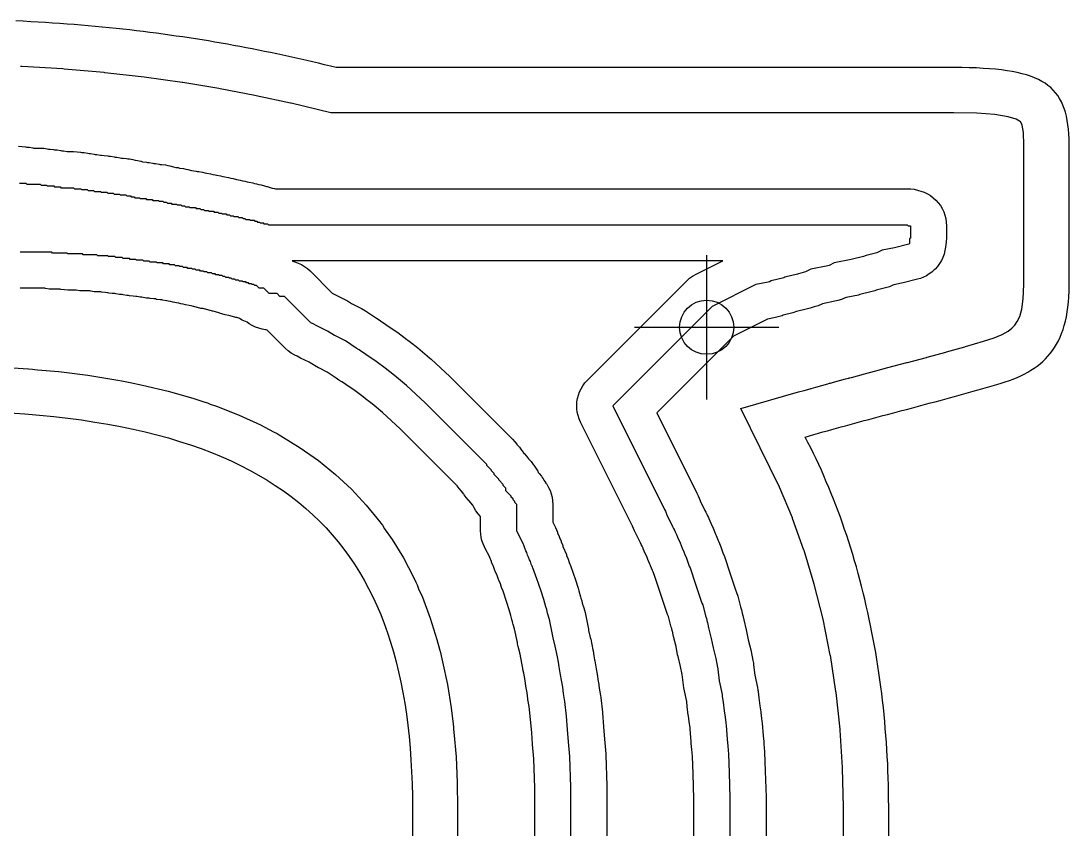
# Model space of a CAD drawing. Header units: millimetres. Extents: x 0 to 1800, y 0 to 406.
# Drawn here: x 1683.8 to 1800, y 228.3 to 317.8 of the extents above; entities that cross this region are included whole.
import ezdxf

# ---------------------------------------------------------------- set-up
doc = ezdxf.new("R2010")
doc.units = ezdxf.units.MM
for name, color, linetype in [('1_LETTERS', 7, 'Continuous'), ('2_BACK_inset_5mm', 7, 'Continuous'), ('4_THREADED_RODS_MX', 7, 'Continuous'), ('CENTERLINE', 7, 'Continuous'), ('GROOVE_8MM', 7, 'Continuous')]:
    doc.layers.add(name, color=color, linetype=linetype)

msp = doc.modelspace()

# ---------------------------------------------------------------- linework, layer by layer
at = {"layer": '1_LETTERS'}
for points in [[(1780.01, 205.99), (1780.01, 230.77), (1780, 231.57), (1780, 232.36), (1779.98, 233.15), (1779.96, 233.94), (1779.93, 234.72), (1779.9, 235.51), (1779.86, 236.3), (1779.82, 237.08), (1779.76, 237.86), (1779.71, 238.64), (1779.64, 239.42), (1779.58, 240.2), (1779.5, 240.97), (1779.42, 241.74), (1779.34, 242.51), (1779.24, 243.28), (1779.15, 244.04), (1779.04, 244.81), (1778.93, 245.57), (1778.82, 246.32), (1778.7, 247.08), (1778.57, 247.83), (1778.44, 248.58), (1778.3, 249.33), (1778.16, 250.07), (1778.01, 250.81), (1777.86, 251.54), (1777.7, 252.28), (1777.53, 253.01), (1777.36, 253.73), (1777.19, 254.46), (1777.01, 255.18), (1776.82, 255.89), (1776.63, 256.6), (1776.43, 257.31), (1776.23, 258.01), (1776.02, 258.71), (1775.8, 259.41), (1775.58, 260.1), (1775.36, 260.79), (1775.13, 261.47), (1774.9, 262.15), (1774.66, 262.82), (1774.41, 263.49), (1774.16, 264.15), (1773.9, 264.81), (1773.64, 265.46), (1773.38, 266.11), (1773.1, 266.76), (1772.83, 267.39), (1772.55, 268.03), (1772.26, 268.66), (1771.97, 269.28), (1771.67, 269.89), (1771.37, 270.51), (1771.06, 271.11), (1770.75, 271.71), (1771.24, 271.85), (1771.73, 271.99), (1772.22, 272.13), (1772.72, 272.27), (1773.22, 272.41), (1773.72, 272.55), (1774.22, 272.69), (1774.73, 272.83), (1775.23, 272.96), (1775.75, 273.1), (1776.26, 273.24), (1776.77, 273.38), (1777.29, 273.52), (1777.81, 273.66), (1778.33, 273.8), (1778.85, 273.94), (1779.37, 274.08), (1779.89, 274.21), (1780.42, 274.35), (1780.94, 274.49), (1781.47, 274.63), (1782, 274.77), (1782.53, 274.91), (1783.05, 275.05), (1783.58, 275.2), (1784.11, 275.34), (1784.64, 275.48), (1785.17, 275.62), (1785.7, 275.76), (1786.23, 275.91), (1786.76, 276.05), (1787.29, 276.2), (1787.81, 276.34), (1788.34, 276.49), (1788.87, 276.63), (1789.39, 276.78), (1789.92, 276.93), (1790.44, 277.07), (1790.96, 277.22), (1791.48, 277.37), (1792, 277.52), (1792.48, 277.66), (1792.94, 277.81), (1793.39, 277.97), (1793.82, 278.13), (1794.24, 278.31), (1794.65, 278.49), (1795.04, 278.68), (1795.42, 278.89), (1795.78, 279.1), (1796.13, 279.33), (1796.47, 279.57), (1796.79, 279.82), (1797.1, 280.08), (1797.39, 280.36), (1797.67, 280.66), (1797.93, 280.97), (1798.18, 281.29), (1798.41, 281.64), (1798.62, 282), (1798.83, 282.37), (1799.01, 282.77), (1799.18, 283.18), (1799.34, 283.62), (1799.48, 284.07), (1799.6, 284.54), (1799.71, 285.04), (1799.8, 285.56), (1799.87, 286.1), (1799.93, 286.66), (1799.97, 287.24), (1800, 287.85), (1800, 288.49), (1800, 304.15), (1800, 304.73), (1799.97, 305.28), (1799.93, 305.81), (1799.88, 306.31), (1799.8, 306.79), (1799.71, 307.25), (1799.6, 307.68), (1799.47, 308.09), (1799.32, 308.48), (1799.15, 308.85), (1798.96, 309.2), (1798.75, 309.53), (1798.52, 309.84), (1798.26, 310.13), (1797.98, 310.41), (1797.67, 310.66), (1797.34, 310.89), (1796.98, 311.11), (1796.6, 311.31), (1796.19, 311.5), (1795.75, 311.67), (1795.29, 311.82), (1794.79, 311.96), (1794.27, 312.09), (1793.71, 312.2), (1793.13, 312.29), (1792.51, 312.38), (1791.87, 312.45), (1791.19, 312.5), (1790.47, 312.55), (1789.73, 312.59), (1788.94, 312.61), (1788.13, 312.63), (1787.28, 312.63), (1718.78, 312.63), (1718.13, 312.79), (1717.48, 312.95), (1716.82, 313.11), (1716.16, 313.26), (1715.51, 313.42), (1714.84, 313.57), (1714.18, 313.72), (1713.51, 313.86), (1712.85, 314.01), (1712.18, 314.15), (1711.5, 314.29), (1710.83, 314.43), (1710.15, 314.57), (1709.46, 314.7), (1708.78, 314.83), (1708.09, 314.96), (1707.4, 315.09), (1706.71, 315.22), (1706.01, 315.34), (1705.31, 315.46), (1704.61, 315.58), (1703.9, 315.7), (1703.19, 315.81), (1702.48, 315.92), (1701.76, 316.03), (1701.04, 316.13), (1700.31, 316.24), (1699.58, 316.34), (1698.85, 316.44), (1698.11, 316.53), (1697.37, 316.62), (1696.63, 316.71), (1695.88, 316.8), (1695.12, 316.89), (1694.37, 316.97), (1693.6, 317.05), (1692.84, 317.12), (1692.07, 317.2), (1691.29, 317.27), (1690.51, 317.33), (1689.72, 317.4), (1688.93, 317.46), (1688.14, 317.52), (1687.34, 317.57), (1686.53, 317.62), (1685.72, 317.67), (1684.91, 317.72), (1684.08, 317.76), (1683.26, 317.8)], [(1682.61, 274.38), (1684.26, 274.27), (1685.89, 274.13), (1687.47, 273.97), (1689.02, 273.8), (1690.54, 273.6), (1692.02, 273.37), (1693.46, 273.13), (1694.87, 272.87), (1696.25, 272.58), (1697.59, 272.28), (1698.89, 271.95), (1700.17, 271.6), (1701.41, 271.23), (1702.61, 270.84), (1703.79, 270.43), (1704.93, 269.99), (1706.03, 269.54), (1707.11, 269.06), (1708.16, 268.56), (1709.17, 268.04), (1710.15, 267.5), (1711.1, 266.93), (1712.02, 266.35), (1712.91, 265.74), (1713.78, 265.11), (1714.61, 264.46), (1715.41, 263.79), (1716.18, 263.09), (1716.92, 262.37), (1717.64, 261.64), (1718.32, 260.87), (1718.98, 260.09), (1719.61, 259.29), (1720.22, 258.46), (1720.79, 257.61), (1721.34, 256.74), (1721.87, 255.85), (1722.36, 254.93), (1722.83, 254), (1723.28, 253.04), (1723.7, 252.05), (1724.09, 251.05), (1724.46, 250.02), (1724.8, 248.97), (1725.13, 247.9), (1725.42, 246.81), (1725.69, 245.69), (1725.94, 244.55), (1726.17, 243.39), (1726.37, 242.21), (1726.55, 241), (1726.71, 239.77), (1726.85, 238.52), (1726.96, 237.25), (1727.05, 235.95), (1727.13, 234.63), (1727.18, 233.29), (1727.21, 231.92), (1727.22, 230.53), (1727.22, 206.53)]]:
    msp.add_lwpolyline(points, dxfattribs=at)
at = {"layer": '2_BACK_inset_5mm'}
for points in [[(1775.01, 206.15), (1775.01, 230.72), (1774.91, 235.04), (1774.91, 235.08), (1774.64, 239.25), (1774.63, 239.35), (1774.18, 243.41), (1774.17, 243.51), (1773.55, 247.54), (1773.54, 247.56), (1772.74, 251.54), (1771.77, 255.4), (1771.77, 255.42), (1770.64, 259.12), (1770.62, 259.18), (1769.36, 262.7), (1769.34, 262.75), (1767.91, 266.15), (1763.64, 274.87), (1770, 276.7), (1770.64, 276.88), (1771.29, 277.06), (1771.38, 277.09), (1771.41, 277.1), (1771.94, 277.24), (1772.59, 277.42), (1773.25, 277.6), (1773.46, 277.66), (1773.51, 277.68), (1773.57, 277.69), (1773.9, 277.78), (1774.57, 277.96), (1775.23, 278.14), (1775.58, 278.24), (1775.63, 278.25), (1775.69, 278.27), (1775.89, 278.32), (1776.56, 278.5), (1777.23, 278.68), (1777.74, 278.81), (1777.77, 278.82), (1777.9, 278.86), (1778.58, 279.04), (1779.25, 279.22), (1779.92, 279.4), (1782.04, 279.96), (1782.11, 279.98), (1784.19, 280.53), (1784.28, 280.56), (1786.33, 281.12), (1786.42, 281.14), (1788.47, 281.71), (1788.53, 281.73), (1790.54, 282.31), (1791.71, 282.68), (1792.6, 283.06), (1793.24, 283.42), (1793.67, 283.75), (1794.01, 284.11), (1794.27, 284.5), (1794.54, 285.07), (1794.77, 285.89), (1794.93, 287.02), (1795, 288.6), (1795, 304.03), (1794.94, 305.44), (1794.79, 306.25), (1794.66, 306.58), (1794.63, 306.63), (1794.53, 306.71), (1794.15, 306.91), (1793.24, 307.18), (1791.78, 307.42), (1789.78, 307.58), (1787.22, 307.63), (1718.19, 307.63), (1713.77, 308.68), (1713.7, 308.7), (1709.9, 309.52), (1709.76, 309.54), (1705.9, 310.28), (1705.77, 310.31), (1701.77, 310.97), (1701.69, 310.98), (1697.48, 311.57), (1693.14, 312.07), (1693.05, 312.08), (1688.63, 312.46), (1688.47, 312.48), (1683.93, 312.76), (1683.76, 312.77)], [(1681.15, 279.47), (1684.65, 279.25), (1685.1, 279.21), (1685.35, 279.2), (1685.66, 279.16), (1688.01, 278.95), (1691.24, 278.55), (1694.34, 278.06), (1695.19, 277.89), (1695.56, 277.84), (1695.92, 277.75), (1697.31, 277.47), (1700.16, 276.79), (1702.89, 276.01), (1704.08, 275.61), (1704.5, 275.5), (1704.81, 275.36), (1705.51, 275.12), (1708, 274.14), (1710.38, 273.04), (1711.82, 272.28), (1712.22, 272.1), (1712.45, 271.94), (1712.64, 271.84), (1714.78, 270.52), (1716.8, 269.1), (1718.69, 267.56), (1720.46, 265.92), (1722.1, 264.16), (1723.6, 262.31), (1723.7, 262.17), (1723.91, 261.95), (1724.14, 261.55), (1724.98, 260.35), (1726.22, 258.31), (1727.34, 256.17), (1727.58, 255.63), (1727.76, 255.32), (1727.91, 254.89), (1728.32, 253.95), (1729.19, 251.65), (1729.93, 249.27), (1730.21, 248.19), (1730.34, 247.84), (1730.4, 247.47), (1730.57, 246.82), (1731.09, 244.29), (1731.51, 241.69), (1731.72, 239.89), (1731.77, 239.58), (1731.79, 239.33), (1731.82, 239.02), (1732.05, 236.27), (1732.18, 233.44), (1732.22, 230.57), (1732.22, 206.49)]]:
    msp.add_lwpolyline(points, dxfattribs=at)
at = {"layer": '4_THREADED_RODS_MX'}
for p, q in [((1759.83, 291.87), (1759.83, 275.87)), ((1751.83, 283.87), (1767.83, 283.87))]:
    msp.add_line(p, q, dxfattribs=at)
msp.add_circle((1759.83, 283.87), 3, dxfattribs=at)
at = {"layer": 'CENTERLINE'}
for points in [[(1683.66, 299.82), (1684.36, 299.82), (1684.46, 299.72), (1685.96, 299.72), (1686.06, 299.62), (1686.66, 299.62), (1686.76, 299.52), (1687.46, 299.52), (1687.56, 299.42), (1688.16, 299.42), (1688.26, 299.32), (1689.66, 299.32), (1689.76, 299.22), (1690.46, 299.22), (1690.56, 299.12), (1691.16, 299.12), (1691.26, 299.02), (1691.86, 299.02), (1691.96, 298.92), (1692.66, 298.92), (1692.76, 298.82), (1693.36, 298.82), (1693.46, 298.72), (1694.06, 298.72), (1694.16, 298.62), (1694.76, 298.62), (1694.86, 298.52), (1695.46, 298.52), (1695.56, 298.42), (1695.96, 298.42), (1696.06, 298.32), (1696.36, 298.32), (1696.46, 298.22), (1696.96, 298.22), (1697.06, 298.12), (1697.66, 298.12), (1697.76, 298.02), (1698.36, 298.02), (1698.46, 297.92), (1699.06, 297.92), (1699.16, 297.82), (1699.56, 297.82), (1699.66, 297.72), (1699.96, 297.72), (1700.06, 297.62), (1700.46, 297.62), (1700.56, 297.52), (1701.06, 297.52), (1701.16, 297.42), (1701.56, 297.42), (1701.66, 297.32), (1701.96, 297.32), (1702.06, 297.22), (1702.46, 297.22), (1702.56, 297.12), (1703.16, 297.12), (1703.26, 297.02), (1703.66, 297.02), (1703.76, 296.92), (1704.06, 296.92), (1704.16, 296.82), (1704.56, 296.82), (1704.66, 296.72), (1705.16, 296.72), (1705.26, 296.62), (1705.66, 296.62), (1705.76, 296.52), (1706.06, 296.52), (1706.16, 296.42), (1706.56, 296.42), (1706.66, 296.32), (1706.96, 296.32), (1707.06, 296.22), (1707.36, 296.22), (1707.46, 296.12), (1707.86, 296.12), (1707.96, 296.02), (1708.36, 296.02), (1708.46, 295.92), (1708.66, 295.92), (1708.76, 295.82), (1709.16, 295.82), (1709.26, 295.72), (1709.66, 295.72), (1709.76, 295.62), (1709.96, 295.62), (1710.06, 295.52), (1710.26, 295.52), (1710.36, 295.42), (1710.66, 295.42), (1710.76, 295.32), (1711.16, 295.32), (1711.26, 295.22), (1782.06, 295.22), (1782.16, 295.12), (1782.42, 295.12), (1782.42, 293.75), (1782.32, 293.65), (1782.32, 293.15), (1782.23, 293.06), (1780.66, 292.66), (1779.28, 292.39), (1778.7, 292.1), (1777.51, 291.8), (1777.21, 291.7), (1775.86, 291.36), (1773.98, 290.99), (1773.4, 290.7), (1773.26, 290.66), (1771.38, 290.29), (1770.8, 290), (1770, 289.8), (1769.9, 289.75), (1768.5, 289.4), (1768.4, 289.35), (1767, 289), (1766.8, 288.9), (1766.66, 288.86), (1765.28, 288.59), (1760.45, 286.17), (1749.43, 275.16), (1755.16, 263.69), (1755.26, 263.49), (1755.31, 263.4), (1755.41, 263.1), (1756.06, 261.79), (1756.16, 261.59), (1756.26, 261.39), (1756.36, 261.19), (1756.46, 260.99), (1756.51, 260.9), (1756.61, 260.6), (1756.91, 260), (1757.11, 259.4), (1757.31, 259), (1757.41, 258.7), (1757.61, 258.3), (1757.91, 257.4), (1758.01, 257.2), (1758.6, 255.41), (1758.6, 255.41), (1759.31, 253.3), (1759.41, 253.1), (1759.7, 251.91), (1759.8, 251.61), (1759.9, 251.21), (1759.92, 251.16), (1760.04, 250.57), (1760.34, 249.37), (1760.54, 248.37), (1760.84, 247.17), (1761.04, 246.17), (1761.06, 246.11), (1761.07, 245.98), (1761.23, 244.7), (1761.54, 243.17), (1761.56, 243.11), (1761.57, 242.98), (1761.65, 242.34), (1761.77, 241.38), (1761.87, 240.68), (1761.95, 240.04), (1761.99, 239.74), (1762.09, 238.24), (1762.19, 237.47), (1762.24, 236.58), (1762.33, 234.55), (1762.42, 231.7), (1762.49, 212.12)], [(1744.78, 197.36), (1744.78, 232.93), (1744.66, 236.3), (1744.53, 237.95), (1744.42, 239.3), (1744.3, 240.8), (1744.12, 242.41), (1743.98, 243.28), (1743.88, 243.98), (1743.74, 244.78), (1743.64, 245.38), (1743.5, 246.26), (1743.4, 246.76), (1743.3, 247.36), (1743.06, 248.54), (1742.83, 249.47), (1742.8, 249.66), (1742.43, 251.5), (1742.2, 252.2), (1742.1, 252.6), (1742, 252.9), (1741.8, 253.7), (1741.48, 254.63), (1740.99, 256.11), (1740.89, 256.31), (1740.69, 256.91), (1740.59, 257.11), (1740.49, 257.41), (1740.39, 257.61), (1740.29, 257.91), (1740.19, 258.11), (1740.09, 258.41), (1739.99, 258.61), (1739.89, 258.91), (1739.79, 259.11), (1739.69, 259.41), (1739.59, 259.61), (1739.49, 259.91), (1738.84, 261.22), (1738.78, 261.33), (1738.78, 264.25), (1738.58, 264.45), (1738.58, 264.55), (1738.38, 264.75), (1738.38, 264.85), (1738.18, 265.05), (1738.18, 265.15), (1737.58, 265.75), (1737.58, 266.05), (1737.28, 266.35), (1737.28, 266.45), (1736.78, 266.95), (1736.78, 267.05), (1736.28, 267.55), (1736.28, 267.65), (1735.98, 267.95), (1735.98, 268.05), (1735.48, 268.55), (1735.48, 268.65), (1728.65, 275.48), (1726.57, 277.42), (1725.25, 278.52), (1724.71, 278.93), (1724.21, 279.33), (1723.2, 280.08), (1722.5, 280.55), (1722.2, 280.75), (1721.9, 280.95), (1721.6, 281.15), (1721.3, 281.35), (1721, 281.55), (1719.79, 282.35), (1718.62, 282.94), (1718.59, 282.95), (1718.29, 283.15), (1718.09, 283.25), (1717.79, 283.45), (1716.62, 284.04), (1716.22, 284.24), (1715.95, 284.37), (1713.04, 287.29), (1712.54, 287.29), (1712.24, 287.59), (1711.34, 287.59), (1710.74, 288.19), (1710.24, 288.19), (1709.94, 288.49), (1709.74, 288.49), (1709.64, 288.59), (1709.44, 288.59), (1709.34, 288.69), (1709.14, 288.69), (1709.04, 288.79), (1708.84, 288.79), (1708.74, 288.89), (1708.44, 288.89), (1708.34, 288.99), (1708.04, 288.99), (1707.94, 289.09), (1707.64, 289.09), (1707.54, 289.19), (1707.24, 289.19), (1707.14, 289.29), (1706.94, 289.29), (1706.84, 289.39), (1706.54, 289.39), (1706.44, 289.49), (1706.24, 289.49), (1706.14, 289.59), (1705.84, 289.59), (1705.74, 289.69), (1705.44, 289.69), (1705.34, 289.79), (1705.04, 289.79), (1704.94, 289.89), (1704.54, 289.89), (1704.44, 289.99), (1704.14, 289.99), (1704.04, 290.09), (1703.74, 290.09), (1703.64, 290.19), (1703.24, 290.19), (1703.14, 290.29), (1702.84, 290.29), (1702.74, 290.39), (1702.34, 290.39), (1702.24, 290.49), (1701.84, 290.49), (1701.74, 290.59), (1701.44, 290.59), (1701.34, 290.69), (1700.94, 290.69), (1700.84, 290.79), (1700.34, 290.79), (1700.24, 290.89), (1699.64, 290.89), (1699.54, 290.99), (1698.94, 290.99), (1698.84, 291.09), (1698.14, 291.09), (1698.04, 291.19), (1697.44, 291.19), (1697.34, 291.29), (1696.64, 291.29), (1696.54, 291.39), (1695.94, 291.39), (1695.84, 291.49), (1695.14, 291.49), (1695.04, 291.59), (1694.34, 291.59), (1694.24, 291.69), (1693.54, 291.69), (1693.44, 291.79), (1692.34, 291.79), (1692.24, 291.89), (1690.74, 291.89), (1690.64, 291.99), (1689.04, 291.99), (1688.94, 292.09), (1687.34, 292.09), (1687.24, 292.19), (1683.74, 292.19)]]:
    msp.add_lwpolyline(points, dxfattribs=at)
at = {"layer": 'GROOVE_8MM'}
for points in [[(1683.56, 303.92), (1683.95, 303.91), (1684.34, 303.85), (1684.45, 303.82), (1684.75, 303.81), (1685.14, 303.75), (1685.23, 303.72), (1685.96, 303.72), (1686.35, 303.71), (1686.74, 303.65), (1686.87, 303.61), (1687.05, 303.61), (1687.44, 303.55), (1687.55, 303.52), (1687.85, 303.51), (1688.24, 303.45), (1688.37, 303.41), (1688.55, 303.41), (1688.94, 303.35), (1689.03, 303.32), (1689.66, 303.32), (1690.05, 303.31), (1690.44, 303.25), (1690.55, 303.22), (1690.85, 303.21), (1691.24, 303.15), (1691.37, 303.11), (1691.55, 303.11), (1691.94, 303.05), (1692.07, 303.01), (1692.25, 303.01), (1692.64, 302.95), (1692.75, 302.92), (1693.05, 302.91), (1693.44, 302.85), (1693.57, 302.81), (1693.75, 302.81), (1694.14, 302.75), (1694.27, 302.71), (1694.45, 302.71), (1694.84, 302.65), (1694.97, 302.61), (1695.15, 302.61), (1695.54, 302.55), (1695.67, 302.51), (1695.85, 302.51), (1696.24, 302.45), (1696.49, 302.38), (1696.74, 302.35), (1697.12, 302.25), (1697.13, 302.25), (1697.14, 302.25), (1697.3, 302.21), (1697.35, 302.21), (1697.74, 302.15), (1697.87, 302.11), (1698.05, 302.11), (1698.44, 302.05), (1698.57, 302.01), (1698.75, 302.01), (1699.14, 301.95), (1699.27, 301.91), (1699.45, 301.91), (1699.84, 301.85), (1700.09, 301.78), (1700.34, 301.75), (1700.72, 301.65), (1700.73, 301.65), (1700.74, 301.65), (1700.99, 301.58), (1701.24, 301.55), (1701.4, 301.51), (1701.45, 301.51), (1701.84, 301.45), (1702.09, 301.38), (1702.34, 301.35), (1702.72, 301.25), (1702.73, 301.25), (1702.74, 301.25), (1702.99, 301.18), (1703.24, 301.15), (1703.37, 301.11), (1703.55, 301.11), (1703.94, 301.05), (1704.19, 300.98), (1704.44, 300.95), (1704.82, 300.85), (1704.83, 300.85), (1704.84, 300.85), (1705.09, 300.78), (1705.34, 300.75), (1705.5, 300.71), (1705.55, 300.71), (1705.94, 300.65), (1706.19, 300.58), (1706.44, 300.55), (1706.82, 300.45), (1706.83, 300.45), (1706.84, 300.45), (1707.09, 300.38), (1707.34, 300.35), (1707.72, 300.25), (1707.73, 300.25), (1707.74, 300.25), (1708.12, 300.15), (1708.13, 300.15), (1708.14, 300.15), (1708.39, 300.08), (1708.64, 300.05), (1708.89, 299.98), (1709.14, 299.95), (1709.52, 299.85), (1709.72, 299.78), (1709.94, 299.75), (1710.19, 299.68), (1710.44, 299.65), (1710.82, 299.55), (1711.05, 299.47), (1711.12, 299.45), (1711.35, 299.37), (1711.42, 299.35), (1711.43, 299.35), (1711.44, 299.35), (1711.69, 299.28), (1711.94, 299.25), (1712.03, 299.22), (1782.06, 299.22), (1782.45, 299.21), (1782.84, 299.15), (1783.22, 299.05), (1783.31, 299.02), (1783.58, 298.95), (1783.95, 298.82), (1784.31, 298.65), (1784.64, 298.45), (1784.96, 298.22), (1785.25, 297.95), (1785.51, 297.66), (1785.75, 297.35), (1785.95, 297.01), (1786.12, 296.66), (1786.25, 296.29), (1786.34, 295.9), (1786.4, 295.52), (1786.42, 295.12), (1786.42, 293.75), (1786.4, 293.35), (1786.34, 292.97), (1786.3, 292.81), (1786.3, 292.75), (1786.24, 292.37), (1786.15, 291.98), (1786.02, 291.61), (1785.85, 291.26), (1785.65, 290.92), (1785.41, 290.61), (1785.15, 290.32), (1785.06, 290.23), (1784.79, 289.98), (1784.51, 289.77), (1784.2, 289.58), (1783.88, 289.41), (1783.55, 289.28), (1783.2, 289.18), (1781.63, 288.78), (1781.45, 288.74), (1780.59, 288.57), (1780.49, 288.52), (1780.09, 288.35), (1779.67, 288.22), (1778.63, 287.96), (1778.47, 287.91), (1778.18, 287.82), (1776.83, 287.48), (1776.65, 287.44), (1775.29, 287.17), (1775.19, 287.12), (1774.79, 286.95), (1774.37, 286.82), (1774.23, 286.78), (1774.05, 286.74), (1772.69, 286.47), (1772.59, 286.42), (1772.19, 286.25), (1771.77, 286.12), (1771.29, 286), (1771.29, 286), (1770.87, 285.87), (1769.79, 285.6), (1769.79, 285.6), (1769.37, 285.47), (1768.32, 285.21), (1768.19, 285.15), (1767.77, 285.02), (1767.63, 284.98), (1767.45, 284.94), (1766.59, 284.77), (1762.81, 282.88), (1754.3, 274.37), (1758.74, 265.48), (1758.84, 265.28), (1758.89, 265.19), (1759.1, 264.66), (1759.11, 264.63), (1759.64, 263.58), (1759.74, 263.38), (1759.84, 263.18), (1759.94, 262.98), (1760.04, 262.78), (1760.09, 262.69), (1760.3, 262.16), (1760.31, 262.13), (1760.49, 261.79), (1760.7, 261.26), (1760.81, 260.93), (1760.89, 260.79), (1761.1, 260.26), (1761.11, 260.23), (1761.19, 260.09), (1761.4, 259.56), (1761.63, 258.88), (1761.8, 258.46), (1762.4, 256.68), (1763.03, 254.79), (1763.16, 254.49), (1763.29, 254.07), (1763.55, 253.03), (1763.6, 252.88), (1763.68, 252.58), (1763.78, 252.18), (1763.78, 252.18), (1763.84, 251.94), (1763.94, 251.45), (1764.22, 250.34), (1764.26, 250.15), (1764.44, 249.25), (1764.72, 248.14), (1764.76, 247.95), (1764.96, 246.95), (1764.96, 246.95), (1765.02, 246.67), (1765.03, 246.55), (1765.04, 246.48), (1765.18, 245.34), (1765.46, 243.95), (1765.46, 243.95), (1765.52, 243.67), (1765.53, 243.55), (1765.54, 243.48), (1765.62, 242.83), (1765.74, 241.92), (1765.83, 241.25), (1765.84, 241.18), (1765.92, 240.53), (1765.96, 240.23), (1765.98, 240), (1766.08, 238.62), (1766.16, 237.97), (1766.18, 237.72), (1766.24, 236.83), (1766.24, 236.75), (1766.33, 234.73), (1766.33, 234.68), (1766.42, 231.82), (1766.42, 231.71), (1766.49, 212.13)], [(1758.49, 212.78), (1758.42, 231.63), (1758.33, 234.4), (1758.25, 236.37), (1758.2, 237.1), (1758.12, 237.74), (1758.1, 237.97), (1758.01, 239.36), (1757.99, 239.54), (1757.91, 240.15), (1757.81, 240.82), (1757.8, 240.89), (1757.69, 241.84), (1757.62, 242.4), (1757.31, 243.92), (1757.26, 244.21), (1757.12, 245.4), (1756.94, 246.29), (1756.66, 247.4), (1756.62, 247.58), (1756.44, 248.49), (1756.16, 249.6), (1756.12, 249.78), (1756.03, 250.21), (1756.02, 250.24), (1755.96, 250.49), (1755.91, 250.65), (1755.82, 250.94), (1755.61, 251.81), (1755.51, 252.03), (1754.81, 254.15), (1754.81, 254.15), (1754.29, 255.72), (1754.11, 256.13), (1753.9, 256.76), (1753.83, 256.91), (1753.61, 257.43), (1753.6, 257.46), (1753.53, 257.61), (1753.31, 258.13), (1753.2, 258.46), (1753.03, 258.81), (1752.81, 259.33), (1752.8, 259.36), (1752.79, 259.4), (1752.69, 259.6), (1752.59, 259.8), (1752.49, 260), (1751.83, 261.31), (1751.61, 261.83), (1751.6, 261.86), (1751.59, 261.9), (1745.85, 273.37), (1745.7, 273.72), (1745.58, 274.08), (1745.49, 274.46), (1745.44, 274.84), (1745.43, 275.22), (1745.46, 275.61), (1745.52, 275.99), (1745.62, 276.36), (1745.75, 276.72), (1745.91, 277.06), (1746.11, 277.39), (1746.34, 277.7), (1746.6, 277.98), (1757.62, 289), (1757.94, 289.29), (1758.28, 289.54), (1758.66, 289.75), (1761.61, 291.22), (1713.89, 291.22), (1714.04, 291.15), (1714.2, 291.11), (1714.57, 290.98), (1714.93, 290.81), (1715.26, 290.61), (1715.58, 290.38), (1715.87, 290.11), (1718.32, 287.66), (1718.41, 287.62), (1719.58, 287.03), (1720.01, 286.78), (1720.12, 286.71), (1720.48, 286.5), (1720.61, 286.41), (1721.58, 285.93), (1722.01, 285.68), (1723.22, 284.88), (1723.52, 284.68), (1723.82, 284.48), (1724.12, 284.28), (1724.42, 284.08), (1724.72, 283.88), (1725.42, 283.41), (1725.6, 283.28), (1726.61, 282.53), (1726.71, 282.45), (1727.16, 282.09), (1727.65, 281.72), (1727.81, 281.59), (1729.13, 280.49), (1729.3, 280.34), (1731.38, 278.4), (1731.48, 278.31), (1738.31, 271.47), (1738.57, 271.18), (1738.78, 270.9), (1738.81, 270.87), (1739.07, 270.58), (1739.31, 270.27), (1739.33, 270.23), (1739.37, 270.18), (1739.58, 269.9), (1739.61, 269.87), (1739.87, 269.58), (1740.08, 269.3), (1740.11, 269.27), (1740.37, 268.98), (1740.61, 268.67), (1740.63, 268.63), (1740.67, 268.58), (1740.91, 268.27), (1741.11, 267.93), (1741.17, 267.79), (1741.27, 267.68), (1741.51, 267.37), (1741.6, 267.21), (1741.71, 267.07), (1741.8, 266.91), (1741.91, 266.77), (1742, 266.61), (1742.11, 266.47), (1742.31, 266.13), (1742.48, 265.78), (1742.61, 265.41), (1742.7, 265.03), (1742.76, 264.64), (1742.78, 264.25), (1742.78, 262.28), (1743.07, 261.7), (1743.29, 261.18), (1743.31, 261.09), (1743.49, 260.68), (1743.51, 260.59), (1743.69, 260.18), (1743.71, 260.09), (1743.89, 259.68), (1743.91, 259.59), (1744.09, 259.18), (1744.11, 259.09), (1744.29, 258.68), (1744.31, 258.59), (1744.49, 258.18), (1744.61, 257.79), (1744.79, 257.38), (1745.28, 255.9), (1745.59, 254.96), (1745.68, 254.67), (1745.84, 254.02), (1745.89, 253.86), (1745.98, 253.57), (1746.04, 253.32), (1746.22, 252.77), (1746.35, 252.28), (1746.72, 250.44), (1746.74, 250.31), (1746.75, 250.28), (1746.94, 249.51), (1746.98, 249.33), (1747.22, 248.14), (1747.24, 248.01), (1747.33, 247.48), (1747.42, 247.04), (1747.44, 246.91), (1747.59, 246.04), (1747.69, 245.44), (1747.82, 244.64), (1747.84, 244.54), (1747.93, 243.89), (1748.07, 243.07), (1748.1, 242.85), (1748.28, 241.24), (1748.29, 241.13), (1748.41, 239.63), (1748.41, 239.61), (1748.52, 238.25), (1748.64, 236.61), (1748.65, 236.45), (1748.78, 233.08), (1748.78, 232.93), (1748.78, 197.36)], [(1740.78, 198.14), (1740.78, 232.85), (1740.66, 236.07), (1740.54, 237.64), (1740.44, 238.98), (1740.32, 240.41), (1740.16, 241.86), (1740.03, 242.62), (1740.02, 242.71), (1739.92, 243.37), (1739.8, 244.12), (1739.7, 244.72), (1739.56, 245.54), (1739.47, 245.97), (1739.45, 246.1), (1739.36, 246.64), (1739.16, 247.66), (1738.95, 248.5), (1738.88, 248.81), (1738.86, 248.94), (1738.55, 250.47), (1738.4, 250.93), (1738.32, 251.23), (1738.25, 251.48), (1738.2, 251.63), (1738.12, 251.93), (1737.95, 252.58), (1737.69, 253.37), (1737.27, 254.63), (1737.1, 255.05), (1736.97, 255.43), (1736.8, 255.85), (1736.77, 255.93), (1736.6, 256.35), (1736.57, 256.43), (1736.4, 256.85), (1736.37, 256.93), (1736.2, 257.35), (1736.17, 257.43), (1736, 257.85), (1735.97, 257.93), (1735.8, 258.35), (1735.79, 258.38), (1735.26, 259.43), (1735.2, 259.54), (1735.05, 259.88), (1734.93, 260.23), (1734.85, 260.59), (1734.8, 260.96), (1734.78, 261.33), (1734.78, 262.89), (1734.75, 262.92), (1734.49, 263.21), (1734.25, 263.52), (1734.05, 263.86), (1733.91, 264.17), (1733.69, 264.41), (1733.48, 264.69), (1733.45, 264.72), (1733.19, 265.01), (1732.95, 265.32), (1732.93, 265.36), (1732.89, 265.41), (1732.68, 265.69), (1732.65, 265.72), (1732.39, 266.01), (1732.18, 266.29), (1725.87, 272.6), (1723.92, 274.42), (1722.76, 275.38), (1722.31, 275.73), (1722.21, 275.8), (1721.76, 276.16), (1720.89, 276.81), (1720.28, 277.22), (1719.98, 277.42), (1719.68, 277.62), (1719.38, 277.82), (1719.08, 278.02), (1718.78, 278.22), (1717.78, 278.89), (1716.83, 279.36), (1716.8, 279.38), (1716.37, 279.63), (1716.26, 279.7), (1715.87, 279.93), (1715.78, 279.99), (1714.83, 280.46), (1714.43, 280.66), (1714.17, 280.79), (1713.79, 281.01), (1713.45, 281.26), (1713.13, 281.54), (1711.12, 283.55), (1711.01, 283.59), (1710.98, 283.6), (1710.95, 283.6), (1710.56, 283.66), (1710.18, 283.76), (1709.81, 283.89), (1709.46, 284.06), (1709.12, 284.26), (1708.9, 284.42), (1708.71, 284.49), (1708.36, 284.66), (1708.05, 284.84), (1708.05, 284.84), (1707.98, 284.86), (1707.75, 284.94), (1707.68, 284.96), (1707.67, 284.96), (1707.66, 284.96), (1707.28, 285.06), (1707.27, 285.06), (1707.26, 285.06), (1706.88, 285.16), (1706.87, 285.16), (1706.86, 285.16), (1706.48, 285.26), (1706.47, 285.26), (1706.46, 285.26), (1706.08, 285.36), (1705.85, 285.44), (1705.78, 285.46), (1705.77, 285.46), (1705.76, 285.46), (1705.38, 285.56), (1705.15, 285.64), (1705.08, 285.66), (1705.07, 285.66), (1705.06, 285.66), (1704.68, 285.76), (1704.67, 285.76), (1704.66, 285.76), (1704.28, 285.86), (1704.27, 285.86), (1704.26, 285.86), (1704.01, 285.93), (1703.76, 285.96), (1703.38, 286.06), (1703.37, 286.06), (1703.36, 286.06), (1702.98, 286.16), (1702.97, 286.16), (1702.96, 286.16), (1702.71, 286.23), (1702.46, 286.26), (1702.08, 286.36), (1702.07, 286.36), (1702.06, 286.36), (1701.81, 286.43), (1701.56, 286.46), (1701.31, 286.53), (1701.06, 286.56), (1700.68, 286.66), (1700.67, 286.66), (1700.66, 286.66), (1700.41, 286.73), (1700.16, 286.76), (1700, 286.8), (1699.95, 286.8), (1699.56, 286.86), (1699.43, 286.9), (1699.25, 286.9), (1698.86, 286.96), (1698.73, 287), (1698.55, 287), (1698.16, 287.06), (1698.05, 287.09), (1697.75, 287.1), (1697.36, 287.16), (1697.23, 287.2), (1697.05, 287.2), (1696.66, 287.26), (1696.55, 287.29), (1696.25, 287.3), (1695.86, 287.36), (1695.73, 287.4), (1695.55, 287.4), (1695.16, 287.46), (1695.05, 287.49), (1694.75, 287.5), (1694.36, 287.56), (1694.25, 287.59), (1693.95, 287.6), (1693.56, 287.66), (1693.45, 287.69), (1693.15, 287.7), (1692.76, 287.76), (1692.67, 287.79), (1692.34, 287.79), (1691.95, 287.8), (1691.56, 287.86), (1691.47, 287.89), (1690.74, 287.89), (1690.35, 287.9), (1689.96, 287.96), (1689.87, 287.99), (1689.04, 287.99), (1688.65, 288), (1688.26, 288.06), (1688.17, 288.09), (1687.34, 288.09), (1686.95, 288.1), (1686.56, 288.16), (1686.47, 288.19), (1683.74, 288.19)]]:
    msp.add_lwpolyline(points, dxfattribs=at)

doc.saveas('drawing.dxf')
